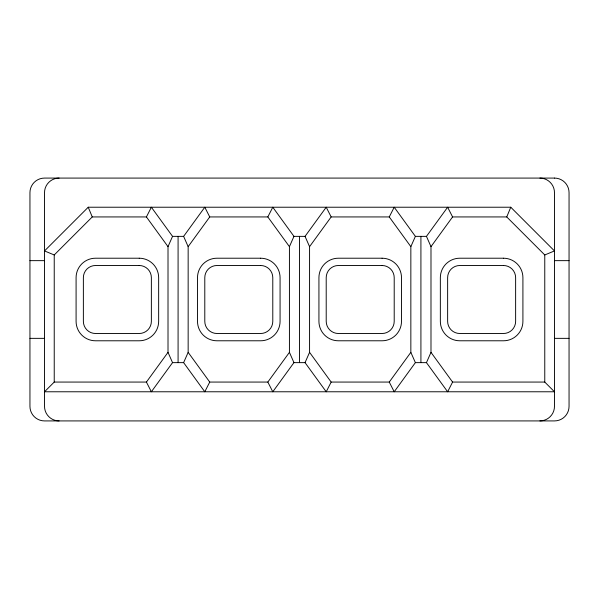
<?xml version="1.0" encoding="UTF-8"?>
<svg xmlns="http://www.w3.org/2000/svg" width="599" height="599" viewBox="0 0 599 599"><rect width="100%" height="100%" fill="white"/><g stroke="black" fill="none" stroke-linecap="round" stroke-linejoin="round"><path stroke-width="0.9" d="M506.747 216.935L510.767 207.224L88.233 207.224L44.521 250.936L54.232 254.957L92.253 216.935L146.418 216.935L168.012 246.653L168.012 352.347L172.542 362.635L151.367 391.776L146.418 382.065L54.232 382.065L44.521 391.776L554.479 391.776L544.768 382.065L544.768 254.957L506.747 216.935L452.582 216.935L430.988 246.653L430.988 352.347L426.458 362.635L447.633 391.776L452.582 382.065L544.768 382.065M168.012 246.653L172.542 236.365L151.367 207.224L146.418 216.935M209.74 382.065L204.791 391.776L183.623 362.635L188.153 352.347L188.153 246.653L183.623 236.365L204.791 207.224L209.74 216.935L267.835 216.935L289.429 246.653L289.429 352.347L293.959 362.635L272.785 391.776L267.835 382.065L209.74 382.065L188.153 352.347M289.429 246.653L293.959 236.365L272.785 207.224L267.835 216.935M331.165 382.065L326.215 391.776L305.041 362.635L309.571 352.347L309.571 246.653L305.041 236.365L326.215 207.224L331.165 216.935L389.26 216.935L410.847 246.653L410.847 352.347L415.377 362.635L394.209 391.776L389.26 382.065L331.165 382.065L309.571 352.347M410.847 246.653L415.377 236.365L394.209 207.224L389.26 216.935M188.153 246.653L209.74 216.935M146.418 382.065L168.012 352.347M309.571 246.653L331.165 216.935M267.835 382.065L289.429 352.347M415.377 236.365L426.458 236.365L447.633 207.224L452.582 216.935M389.26 382.065L410.847 352.347M544.768 254.957L554.479 250.936L510.767 207.224M172.542 236.365L183.623 236.365M293.959 236.365L305.041 236.365M29.957 260.647L44.521 260.647M554.479 260.647L569.043 260.647M29.957 338.353L44.521 338.353M554.479 338.353L569.043 338.353M172.542 362.635L183.623 362.635M293.959 362.635L305.041 362.635M415.377 362.635L426.458 362.635M430.988 352.347L452.582 382.065M426.458 236.365L430.988 246.653M88.233 207.224L92.253 216.935M420.917 236.365L420.917 362.635M299.5 236.365L299.5 362.635M178.083 236.365L178.083 362.635M54.232 254.957L54.232 382.065M59.091 178.083A14.571 14.571 0 0 0 44.521 192.653L44.521 406.347A14.571 14.571 0 0 0 59.091 420.917M539.909 178.083A14.571 14.571 0 0 1 554.479 192.653L554.479 406.347A14.571 14.571 0 0 1 539.909 420.917M554.479 178.083L44.521 178.083A14.571 14.571 0 0 0 29.95 192.653L29.95 406.347A14.571 14.571 0 0 0 44.521 420.917L554.479 420.917A14.571 14.571 0 0 0 569.05 406.347L569.05 192.653A14.571 14.571 0 0 0 554.479 178.083M139.23 258.214L95.518 258.214A19.43 19.43 0 0 0 76.088 277.644L76.088 321.356A19.43 19.43 0 0 0 95.518 340.786L139.23 340.786A19.43 19.43 0 0 0 158.653 321.356L158.653 277.644A19.43 19.43 0 0 0 139.23 258.221M260.647 258.214L216.935 258.214A19.43 19.43 0 0 0 197.505 277.644L197.505 321.356A19.43 19.43 0 0 0 216.935 340.779L260.647 340.786A19.43 19.43 0 0 0 280.07 321.356L280.07 277.644A19.43 19.43 0 0 0 260.647 258.221M382.065 258.214L338.353 258.214A19.43 19.43 0 0 0 318.93 277.644L318.93 321.356A19.43 19.43 0 0 0 338.353 340.779L382.065 340.786A19.43 19.43 0 0 0 401.495 321.356L401.495 277.644A19.43 19.43 0 0 0 382.065 258.221M503.482 258.214L459.77 258.214A19.43 19.43 0 0 0 440.347 277.644L440.347 321.356A19.43 19.43 0 0 0 459.77 340.779L503.482 340.786A19.43 19.43 0 0 0 522.912 321.356L522.912 277.644A19.43 19.43 0 0 0 503.482 258.221M139.23 265.499L95.518 265.499A12.145 12.145 0 0 0 83.373 277.644L83.373 321.356A12.145 12.145 0 0 0 95.518 333.501L139.23 333.501A12.145 12.145 0 0 0 151.367 321.356L151.367 277.644A12.145 12.145 0 0 0 139.23 265.499M260.647 265.499L216.935 265.499A12.145 12.145 0 0 0 204.791 277.644L204.791 321.356A12.145 12.145 0 0 0 216.935 333.501L260.647 333.501A12.145 12.145 0 0 0 272.792 321.356L272.785 277.644A12.145 12.145 0 0 0 260.647 265.499M382.065 265.499L338.353 265.499A12.145 12.145 0 0 0 326.208 277.644L326.215 321.356A12.145 12.145 0 0 0 338.353 333.501L382.065 333.501A12.145 12.145 0 0 0 394.209 321.356L394.209 277.644A12.145 12.145 0 0 0 382.065 265.499M503.482 265.499L459.77 265.499A12.145 12.145 0 0 0 447.633 277.644L447.633 321.356A12.145 12.145 0 0 0 459.77 333.501L503.482 333.501A12.145 12.145 0 0 0 515.627 321.356L515.627 277.644A12.145 12.145 0 0 0 503.482 265.499"/></g></svg>
